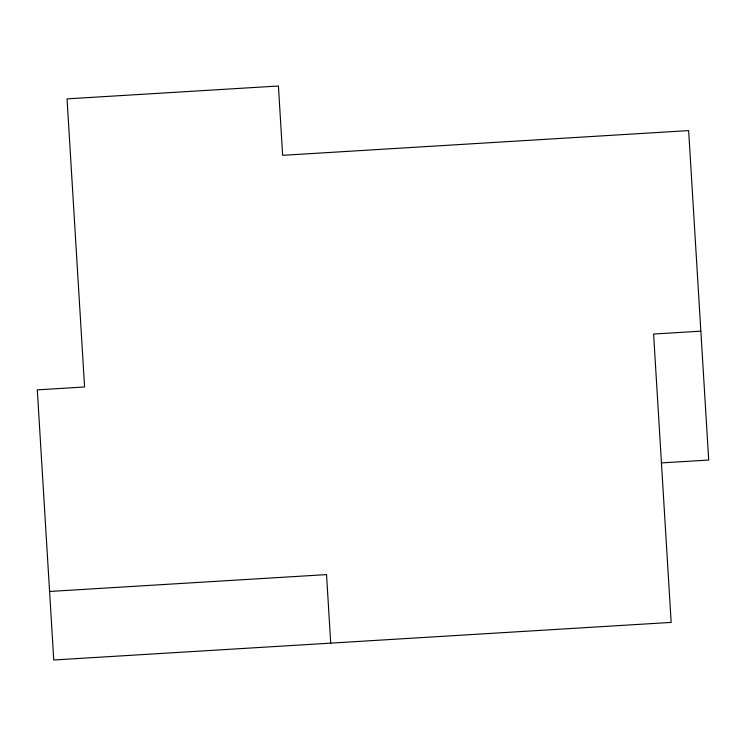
<?xml version="1.0" encoding="UTF-8"?>
<svg xmlns="http://www.w3.org/2000/svg" width="746" height="746" viewBox="0 0 746 746"><rect width="100%" height="100%" fill="white"/><g stroke="black" fill="none" stroke-linecap="round" stroke-linejoin="round"><path stroke-width="1.12" d="M700.858 331.159L653.599 334.04L671.158 622.406L53.749 659.996L37.3 389.86L84.587 386.978L67.047 98.873L278.426 86.004L282.641 155.317L688.642 130.597L708.7 460.04L661.45 462.912M49.572 591.466L326.534 574.607L330.711 643.136"/></g></svg>
